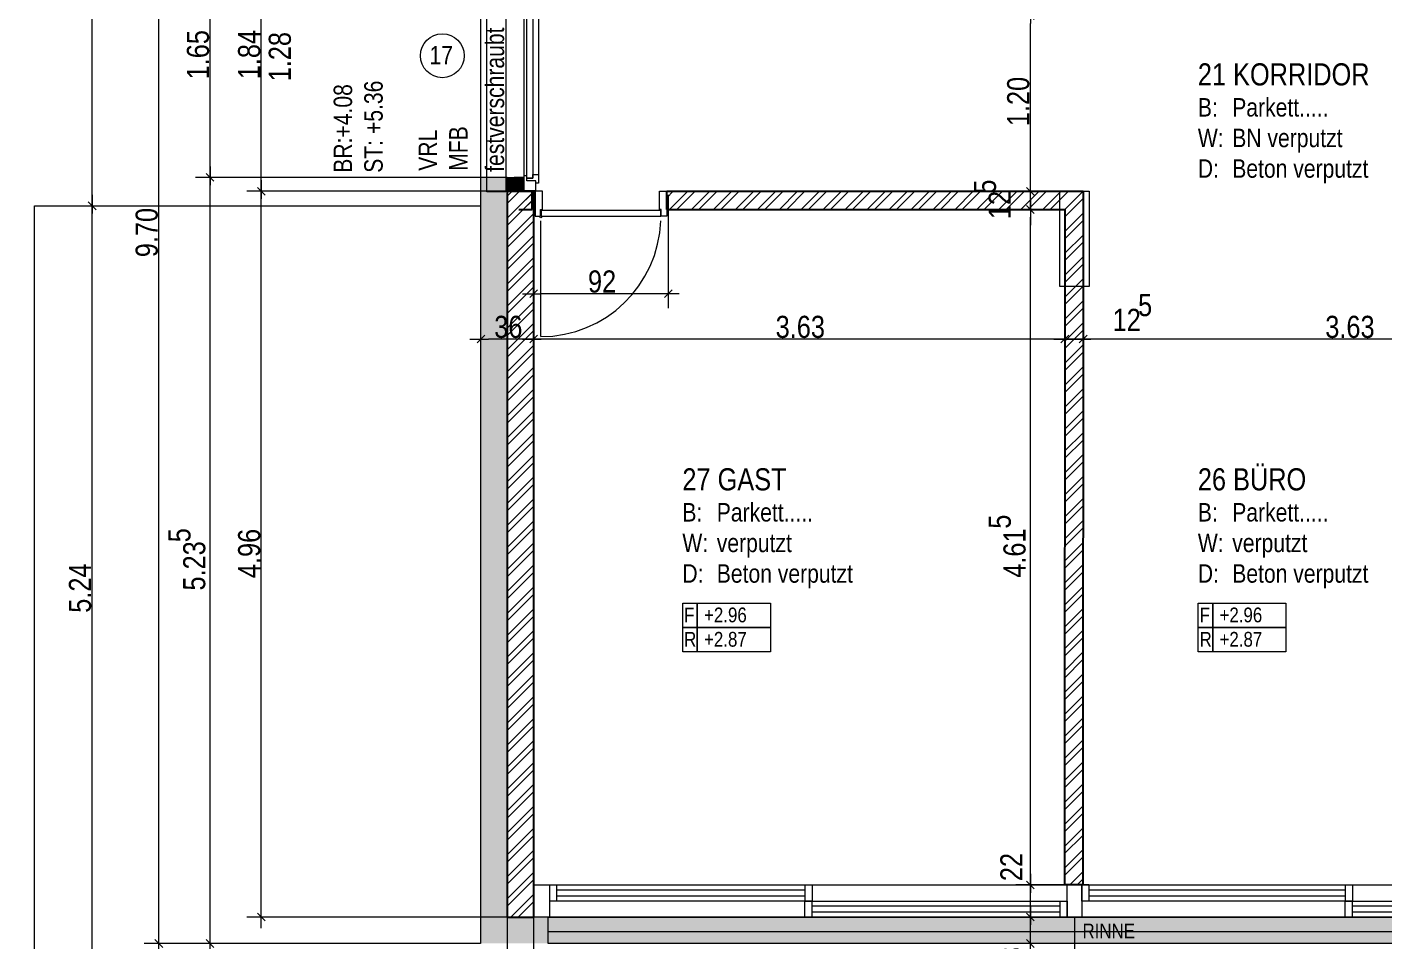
# Model space of a CAD drawing. Extents: x -1649 to 1175, y -800 to 936.
# Drawn here: x -694 to 232, y -345 to 279 of the extents above; entities that cross this region are included whole.
import ezdxf
from ezdxf.lldxf.tags import DXFTag

# ---------------------------------------------------------------- set-up
doc = ezdxf.new("R2010")
doc.units = 0
doc.header["$LTSCALE"] = 5
doc.layers.get('0').update_dxf_attribs({"lineweight": 25})
doc.layers.get('Defpoints').update_dxf_attribs({"lineweight": 25})
for name, color, linetype, lineweight in [('Aufsicht-0.12', 7, 'Continuous', 13), ('Aufsicht-0.13', 7, 'Continuous', 13), ('B Wand-BN', 7, 'Continuous', 25), ('B Wand-Dämmung Polystirol Extr', 7, 'Continuous', 13), ('Bemaßung', 7, 'Continuous', 13), ('Fenster_Türen', 7, 'Continuous', 18), ('Text-Kote', 7, 'Continuous', 18), ('Text-Raumbez', 7, 'Continuous', 18), ('Text-Text', 7, 'Continuous', 13)]:
    doc.layers.add(name, color=color, linetype=linetype, lineweight=lineweight)
doc.styles.add('Arial Narrow', font='ARIALN.TTF')
doc.styles.add('Arial Narrow (bold)', font='ARIALN.TTF')
doc.styles.get("Standard").update_dxf_attribs({"font": 'txt.shx'})
tags = doc.linetypes.add('Ohne Titel-6', pattern=[1.053696, 0.590515, -0.196838, 0.069504, -0.196838]).pattern_tags.tags
tags[10:11] = [DXFTag(74, 4), DXFTag(75, 0), DXFTag(340, '0'), DXFTag(46, 1.0), DXFTag(50, 0.0), DXFTag(44, 0.0), DXFTag(45, 0.0)]
tags[8:9] = [DXFTag(74, 4), DXFTag(75, 0), DXFTag(340, '0'), DXFTag(46, 1.0), DXFTag(50, 0.0), DXFTag(44, 0.0), DXFTag(45, 0.0)]
tags[6:7] = [DXFTag(74, 4), DXFTag(75, 0), DXFTag(340, '0'), DXFTag(46, 1.0), DXFTag(50, 0.0), DXFTag(44, 0.0), DXFTag(45, 0.0)]
tags[4:5] = [DXFTag(74, 4), DXFTag(75, 0), DXFTag(340, '0'), DXFTag(46, 1.0), DXFTag(50, 0.0), DXFTag(44, 0.0), DXFTag(45, 0.0)]
tags = doc.linetypes.add('VW-01 Strichlinie kurz', pattern=[0.393701, 0.19685, -0.19685]).pattern_tags.tags
tags[6:7] = [DXFTag(74, 4), DXFTag(75, 0), DXFTag(340, '0'), DXFTag(46, 1.0), DXFTag(50, 0.0), DXFTag(44, 0.0), DXFTag(45, 0.0)]
tags[4:5] = [DXFTag(74, 4), DXFTag(75, 0), DXFTag(340, '0'), DXFTag(46, 1.0), DXFTag(50, 0.0), DXFTag(44, 0.0), DXFTag(45, 0.0)]
pattern_1 = [(45, (0, 0), (0, 15), []), (45, (3e-16, 5), (0, 15), [])]

# ---------------------------------------------------------------- blocks, each defined once
blk = doc.blocks.new('Blockreferenz-A0I7O8OP98', base_point=(-364.08, 167))
at = {"color": 0, "linetype": 'ByBlock', "lineweight": -2}
for p, q in [((-346.98, 351), (-354.98, 351)), ((-354.98, 350.5), (-346.98, 350.5)), ((-354.98, 340.5), (-354.98, 350.5)), ((-346.98, 344), (-353.08, 344)), ((-353.08, 344), (-353.08, 342)), ((-346.98, 344), (-353.08, 344)), ((-353.08, 344), (-353.08, 340.5)), ((-346.98, 350.5), (-346.98, 344)), ((-344.98, 345.5), (-346.98, 345.5)), ((-346.98, 345.5), (-346.98, 344)), ((-344.98, 339.5), (-344.98, 345.5)), ((-354.98, 341.5), (-364.08, 341.5)), ((-353.08, 340.5), (-354.98, 340.5)), ((-353.08, 342), (-348.98, 342)), ((-353.08, 176), (-353.08, 342)), ((-353.08, 342), (-348.98, 342)), ((-348.98, 342), (-348.98, 176)), ((-348.98, 342), (-348.98, 339.5)), ((-348.98, 339.5), (-344.98, 339.5)), ((-344.98, 340.5), (-344.98, 178.5)), ((-354.98, 176.5), (-361.68, 176.5)), ((-353.08, 177.5), (-354.98, 177.5)), ((-354.98, 177.5), (-354.98, 167.5)), ((-353.08, 174), (-353.08, 177.5)), ((-348.98, 176), (-348.98, 178.5)), ((-348.98, 178.5), (-344.98, 178.5)), ((-344.98, 178.5), (-344.98, 172.5)), ((-354.98, 167.5), (-346.98, 167.5)), ((-346.98, 167), (-354.98, 167)), ((-348.98, 176), (-353.08, 176)), ((-353.08, 174), (-353.08, 176)), ((-353.08, 176), (-348.98, 176)), ((-346.98, 174), (-353.08, 174)), ((-346.98, 174), (-353.08, 174)), ((-346.98, 172.5), (-346.98, 174)), ((-346.98, 167.5), (-346.98, 174)), ((-344.98, 172.5), (-346.98, 172.5))]:
    blk.add_line(p, q, dxfattribs=at)
at = {"color": 0, "linetype": 'ByBlock', "lineweight": 5}
blk.add_line((-354.98, 341.5), (-354.98, 177.5), dxfattribs=at)
blk = doc.blocks.new('Blockreferenz-A0I7O8OT98', base_point=(-348.42, 67.66))
at = {"color": 0, "linetype": 'ByBlock', "lineweight": -2}
for p, q in [((-347.42, 167), (-347.42, 150)), ((-342.42, 167), (-347.42, 167)), ((-342.42, 154.5), (-342.42, 167)), ((-262.42, 154.5), (-262.42, 167)), ((-262.42, 167), (-257.42, 167)), ((-257.42, 167), (-257.42, 150)), ((-348.42, 164.5), (-348.42, 152.5)), ((-256.42, 164.5), (-256.42, 152.5)), ((-347.42, 150), (-343.62, 150)), ((-343.62, 150), (-343.62, 154.5)), ((-343.62, 154.5), (-342.42, 154.5)), ((-343.27, 153.9), (-343.27, 150)), ((-261.57, 153.9), (-343.27, 153.9)), ((-343.27, 150), (-261.57, 150)), ((-261.22, 154.5), (-262.42, 154.5)), ((-261.57, 150), (-261.57, 153.9)), ((-261.22, 150), (-261.22, 154.5)), ((-257.42, 150), (-261.22, 150)), ((-343.45, 67.66), (-343.45, 146.8))]:
    blk.add_line(p, q, dxfattribs=at)
blk.add_circle((-343.45, 149.65), 0.75, dxfattribs=at)
blk.add_ellipse((-343.45, 149.65), major_axis=(0, -81.99), ratio=1, start_param=0, end_param=1.536031, dxfattribs=at)
blk = doc.blocks.new('Blockreferenz-A0I7O8OV98', base_point=(-348.42, -329))
at = {"color": 0, "linetype": 'ByBlock', "lineweight": -2}
for p, q in [((-348.42, -307), (765.58, -307)), ((-348.42, -329), (-348.42, -307)), ((-337.42, -307), (754.58, -307)), ((-337.42, -329), (-337.42, -307)), ((-337.42, -307), (-158.17, -307)), ((-337.42, -318), (-337.42, -307)), ((-332.42, -307), (-163.17, -307)), ((-332.42, -318), (-332.42, -307)), ((-332.42, -310.3), (-163.17, -310.3)), ((-332.42, -314.7), (-332.42, -310.3)), ((-163.17, -314.7), (-332.42, -314.7)), ((-163.17, -307), (-163.17, -318)), ((-163.17, -310.3), (-163.17, -314.7)), ((-158.17, -307), (-158.17, -318)), ((16.08, -307), (26.08, -307)), ((16.08, -329), (16.08, -307)), ((26.08, -307), (26.08, -329)), ((26.08, -307), (211.08, -307)), ((26.08, -318), (26.08, -307)), ((31.08, -307), (206.08, -307)), ((31.08, -318), (31.08, -307)), ((31.08, -310.3), (206.08, -310.3)), ((31.08, -314.7), (31.08, -310.3)), ((206.08, -314.7), (31.08, -314.7)), ((206.08, -307), (206.08, -318)), ((206.08, -310.3), (206.08, -314.7)), ((211.08, -307), (211.08, -318)), ((-158.17, -318), (-337.42, -318)), ((-163.17, -318), (-332.42, -318)), ((-163.17, -318), (16.08, -318)), ((-163.17, -329), (-163.17, -318)), ((-158.17, -318), (11.08, -318)), ((-158.17, -329), (-158.17, -318)), ((-158.17, -321.3), (11.08, -321.3)), ((-158.17, -325.7), (-158.17, -321.3)), ((11.08, -318), (11.08, -329)), ((11.08, -321.3), (11.08, -325.7)), ((16.08, -318), (16.08, -329)), ((211.08, -318), (26.08, -318)), ((206.08, -318), (31.08, -318)), ((206.08, -318), (391.08, -318)), ((206.08, -329), (206.08, -318)), ((211.08, -318), (386.08, -318)), ((211.08, -329), (211.08, -318)), ((211.08, -321.3), (386.08, -321.3)), ((211.08, -325.7), (211.08, -321.3)), ((765.58, -329), (-348.42, -329)), ((754.58, -329), (-337.42, -329)), ((16.08, -329), (-163.17, -329)), ((11.08, -325.7), (-158.17, -325.7)), ((11.08, -329), (-158.17, -329)), ((26.08, -329), (16.08, -329)), ((391.08, -329), (206.08, -329)), ((386.08, -325.7), (211.08, -325.7)), ((386.08, -329), (211.08, -329))]:
    blk.add_line(p, q, dxfattribs=at)
blk = doc.blocks.new('DWGOBJEKT-A0I7O8OX98', base_point=(-412.04, -498.03))
at = {"color": 0, "linetype": 'ByBlock', "lineweight": -2}
for p, q in [((-366.42, -329.2), (-366.42, -498.03)), ((-384.42, -383.2), (-384.42, -498.03)), ((-391.92, -488.03), (-379.12, -488.03)), ((-371.72, -488.03), (-379.12, -488.03)), ((-358.92, -488.03), (-371.72, -488.03))]:
    blk.add_line(p, q, dxfattribs=at)
at = {"color": 0, "linetype": 'ByBlock', "lineweight": 20}
for p, q in [((-387.07, -490.68), (-381.77, -485.38)), ((-363.77, -485.38), (-369.07, -490.68))]:
    blk.add_line(p, q, dxfattribs=at)
at = {"layer": 'Defpoints', "color": 0, "linetype": 'ByBlock'}
for p, q in [((-366.42, -329), (-366.42, -329)), ((-384.42, -383), (-384.42, -383)), ((-384.42, -488.03), (-384.42, -488.03))]:
    blk.add_line(p, q, dxfattribs=at)
at = {"color": 0, "linetype": 'ByBlock', "lineweight": -2, "insert": (-412.04, -467.86), "char_height": 15.1102, "attachment_point": 1}
blk.add_mtext('{\\fArial Narrow;18}', dxfattribs=at)
blk = doc.blocks.new('DWGOBJEKT-A0I7O8OZ98', base_point=(-373.92, -498.03))
at = {"color": 0, "linetype": 'ByBlock', "lineweight": -2}
for p, q in [((-366.42, -329.2), (-366.42, -498.03)), ((-348.42, -329.2), (-348.42, -498.03)), ((-373.92, -488.03), (-361.12, -488.03)), ((-353.72, -488.03), (-361.12, -488.03)), ((-340.92, -488.03), (-353.72, -488.03))]:
    blk.add_line(p, q, dxfattribs=at)
at = {"color": 0, "linetype": 'ByBlock', "lineweight": 20}
for p, q in [((-369.07, -490.68), (-363.77, -485.38)), ((-345.77, -485.38), (-351.07, -490.68))]:
    blk.add_line(p, q, dxfattribs=at)
at = {"layer": 'Defpoints', "color": 0, "linetype": 'ByBlock'}
for p, q in [((-366.42, -329), (-366.42, -329)), ((-348.42, -329), (-348.42, -329)), ((-366.42, -488.03), (-366.42, -488.03))]:
    blk.add_line(p, q, dxfattribs=at)
at = {"color": 0, "linetype": 'ByBlock', "lineweight": -2, "insert": (-365.73, -472.14), "char_height": 15.1102, "attachment_point": 1}
blk.add_mtext('{\\fArial Narrow;18}', dxfattribs=at)
blk = doc.blocks.new('DWGOBJEKT-A0I7O8P198', base_point=(-355.92, -498.03))
at = {"color": 0, "linetype": 'ByBlock', "lineweight": -2}
for p, q in [((-348.42, -329.2), (-348.42, -498.03)), ((21.08, -329.2), (21.08, -498.03)), ((-355.92, -488.03), (-343.12, -488.03)), ((15.78, -488.03), (-343.12, -488.03)), ((28.58, -488.03), (15.78, -488.03))]:
    blk.add_line(p, q, dxfattribs=at)
at = {"color": 0, "linetype": 'ByBlock', "lineweight": 20}
for p, q in [((-351.07, -490.68), (-345.77, -485.38)), ((23.73, -485.38), (18.43, -490.68))]:
    blk.add_line(p, q, dxfattribs=at)
at = {"layer": 'Defpoints', "color": 0, "linetype": 'ByBlock'}
for p, q in [((-348.42, -329), (-348.42, -329)), ((21.08, -329), (21.08, -329)), ((-348.42, -488.03), (-348.42, -488.03))]:
    blk.add_line(p, q, dxfattribs=at)
at = {"color": 0, "linetype": 'ByBlock', "lineweight": -2, "char_height": 15.1102, "attachment_point": 1}
for s, insert in [('{\\fArial Narrow;5}', (-151.28, -459.55)), ('{\\fArial Narrow;3.69}', (-184.27, -469.62))]:
    blk.add_mtext(s, dxfattribs=dict(at, insert=insert))
blk = doc.blocks.new('DWGOBJEKT-A0I7O8P398', base_point=(13.58, -498.03))
at = {"color": 0, "linetype": 'ByBlock', "lineweight": -2}
for p, q in [((396.08, -309.2), (396.08, -498.03)), ((21.08, -329.2), (21.08, -498.03)), ((13.58, -488.03), (26.38, -488.03)), ((390.78, -488.03), (26.38, -488.03)), ((403.58, -488.03), (390.78, -488.03))]:
    blk.add_line(p, q, dxfattribs=at)
at = {"color": 0, "linetype": 'ByBlock', "lineweight": 20}
for p, q in [((18.43, -490.68), (23.73, -485.38)), ((398.73, -485.38), (393.43, -490.68))]:
    blk.add_line(p, q, dxfattribs=at)
at = {"layer": 'Defpoints', "color": 0, "linetype": 'ByBlock'}
for p, q in [((396.08, -309), (396.08, -309)), ((21.08, -329), (21.08, -329)), ((21.08, -488.03), (21.08, -488.03))]:
    blk.add_line(p, q, dxfattribs=at)
at = {"color": 0, "linetype": 'ByBlock', "lineweight": -2, "insert": (192.44, -472.14), "char_height": 15.1102, "attachment_point": 1}
blk.add_mtext('{\\fArial Narrow;3.75}', dxfattribs=at)
blk = doc.blocks.new('Blockreferenz-A0I7O8RF98', base_point=(-425.75, 244.58))
at = {"color": 0, "linetype": 'ByBlock', "lineweight": -2}
blk.add_circle((-410.75, 259.58), 15, dxfattribs=at)
at = {"layer": 'Text-Text', "color": 0, "linetype": 'ByBlock', "insert": (-419.54, 266.27), "char_height": 12.5918, "attachment_point": 1}
blk.add_mtext('{\\fArial Narrow;17}', dxfattribs=at)
blk = doc.blocks.new('DWGOBJEKT-A0I7O8RH98', base_point=(-620.31, -354.5))
at = {"color": 0, "linetype": 'ByBlock', "lineweight": -2}
for p, q in [((-604.42, 630.5), (-604.42, 617.7)), ((-384.62, 623), (-614.42, 623)), ((-604.42, -341.7), (-604.42, 617.7)), ((-604.42, -354.5), (-604.42, -341.7)), ((-384.62, -347), (-614.42, -347))]:
    blk.add_line(p, q, dxfattribs=at)
at = {"color": 0, "linetype": 'ByBlock', "lineweight": 20}
for p, q in [((-607.07, 625.65), (-601.77, 620.35)), ((-601.77, -349.65), (-607.07, -344.35))]:
    blk.add_line(p, q, dxfattribs=at)
at = {"layer": 'Defpoints', "color": 0, "linetype": 'ByBlock'}
for p, q in [((-604.42, 623), (-604.42, 623)), ((-384.42, 623), (-384.42, 623)), ((-384.42, -347), (-384.42, -347))]:
    blk.add_line(p, q, dxfattribs=at)
at = {"color": 0, "linetype": 'ByBlock', "lineweight": -2, "insert": (-620.31, 121.91), "char_height": 15.1102, "attachment_point": 1, "rotation": 90}
blk.add_mtext('{\\fArial Narrow;9.70}', dxfattribs=at)
blk = doc.blocks.new('DWGOBJEKT-A0I7O8RL98', base_point=(-585.31, 169))
at = {"color": 0, "linetype": 'ByBlock', "lineweight": 20}
for p, q in [((-572.07, 344.16), (-566.77, 338.85)), ((-566.77, 173.85), (-572.07, 179.16))]:
    blk.add_line(p, q, dxfattribs=at)
at = {"color": 0, "linetype": 'ByBlock', "lineweight": -2}
for p, q in [((-569.42, 349), (-569.42, 336.2)), ((-384.62, 341.5), (-579.42, 341.5)), ((-569.42, 181.8), (-569.42, 336.2)), ((-384.62, 176.5), (-579.42, 176.5)), ((-569.42, 169), (-569.42, 181.8))]:
    blk.add_line(p, q, dxfattribs=at)
at = {"layer": 'Defpoints', "color": 0, "linetype": 'ByBlock'}
for p, q in [((-569.42, 341.5), (-569.42, 341.5)), ((-384.42, 341.5), (-384.42, 341.5)), ((-384.42, 176.5), (-384.42, 176.5))]:
    blk.add_line(p, q, dxfattribs=at)
at = {"color": 0, "linetype": 'ByBlock', "lineweight": -2, "insert": (-585.31, 243.44), "char_height": 15.1102, "attachment_point": 1, "rotation": 90}
blk.add_mtext('{\\fArial Narrow;1.65}', dxfattribs=at)
blk = doc.blocks.new('DWGOBJEKT-A0I7O8RN98', base_point=(-597.9, -354.5))
at = {"color": 0, "linetype": 'ByBlock', "lineweight": -2}
for p, q in [((-384.62, 176.5), (-579.42, 176.5)), ((-569.42, 184), (-569.42, 171.2)), ((-569.42, -341.7), (-569.42, 171.2)), ((-569.42, -354.5), (-569.42, -341.7)), ((-384.62, -347), (-579.42, -347))]:
    blk.add_line(p, q, dxfattribs=at)
at = {"color": 0, "linetype": 'ByBlock', "lineweight": 20}
for p, q in [((-572.07, 179.16), (-566.77, 173.85)), ((-566.77, -349.65), (-572.07, -344.35))]:
    blk.add_line(p, q, dxfattribs=at)
at = {"layer": 'Defpoints', "color": 0, "linetype": 'ByBlock'}
for p, q in [((-569.42, 176.5), (-569.42, 176.5)), ((-384.42, 176.5), (-384.42, 176.5)), ((-384.42, -347), (-384.42, -347))]:
    blk.add_line(p, q, dxfattribs=at)
at = {"color": 0, "linetype": 'ByBlock', "lineweight": -2, "char_height": 15.1102, "attachment_point": 1, "rotation": 90}
for s, insert in [('{\\fArial Narrow;5}', (-597.9, -72.85)), ('{\\fArial Narrow;5.23}', (-587.83, -105.85))]:
    blk.add_mtext(s, dxfattribs=dict(at, insert=insert))
blk = doc.blocks.new('DWGOBJEKT-A0I7O8RP98', base_point=(-391.92, 43))
at = {"color": 0, "linetype": 'ByBlock', "lineweight": -2}
for p, q in [((-384.42, 45.83), (-384.42, 76)), ((-348.42, 43.2), (-348.42, 76)), ((-391.92, 66), (-379.12, 66)), ((-353.72, 66), (-379.12, 66)), ((-340.92, 66), (-353.72, 66))]:
    blk.add_line(p, q, dxfattribs=at)
at = {"color": 0, "linetype": 'ByBlock', "lineweight": 20}
for p, q in [((-387.07, 63.35), (-381.77, 68.65)), ((-345.77, 68.65), (-351.07, 63.35))]:
    blk.add_line(p, q, dxfattribs=at)
at = {"layer": 'Defpoints', "color": 0, "linetype": 'ByBlock'}
for p, q in [((-384.42, 66), (-384.42, 66)), ((-384.42, 45.63), (-384.42, 45.63)), ((-348.42, 43), (-348.42, 43))]:
    blk.add_line(p, q, dxfattribs=at)
at = {"color": 0, "linetype": 'ByBlock', "lineweight": -2, "insert": (-375.29, 81.89), "char_height": 15.1102, "attachment_point": 1}
blk.add_mtext('{\\fArial Narrow;36}', dxfattribs=at)
blk = doc.blocks.new('DWGOBJEKT-A0I7O8RR98', base_point=(-355.92, 19))
at = {"color": 0, "linetype": 'ByBlock', "lineweight": -2}
for p, q in [((-348.42, 43.2), (-348.42, 76)), ((14.55, 19.2), (14.55, 76)), ((-355.92, 66), (-343.12, 66)), ((9.25, 66), (-343.12, 66)), ((22.05, 66), (9.25, 66))]:
    blk.add_line(p, q, dxfattribs=at)
at = {"color": 0, "linetype": 'ByBlock', "lineweight": 20}
for p, q in [((-351.07, 63.35), (-345.77, 68.65)), ((17.21, 68.65), (11.9, 63.35))]:
    blk.add_line(p, q, dxfattribs=at)
at = {"layer": 'Defpoints', "color": 0, "linetype": 'ByBlock'}
for p, q in [((-348.42, 66), (-348.42, 66)), ((-348.42, 43), (-348.42, 43)), ((14.55, 19), (14.55, 19))]:
    blk.add_line(p, q, dxfattribs=at)
at = {"color": 0, "linetype": 'ByBlock', "lineweight": -2, "insert": (-183.03, 81.89), "char_height": 15.1102, "attachment_point": 1}
blk.add_mtext('{\\fArial Narrow;3.63}', dxfattribs=at)
blk = doc.blocks.new('DWGOBJEKT-A0I7O8RT98', base_point=(7.05, 19))
at = {"color": 0, "linetype": 'ByBlock', "lineweight": -2}
for p, q in [((14.55, 19.2), (14.55, 76)), ((27.06, 33.2), (27.06, 76)), ((7.05, 66), (19.86, 66)), ((21.76, 66), (19.86, 66)), ((34.56, 66), (21.76, 66))]:
    blk.add_line(p, q, dxfattribs=at)
at = {"color": 0, "linetype": 'ByBlock', "lineweight": 20}
for p, q in [((11.9, 63.35), (17.21, 68.65)), ((29.71, 68.65), (24.41, 63.35))]:
    blk.add_line(p, q, dxfattribs=at)
at = {"layer": 'Defpoints', "color": 0, "linetype": 'ByBlock'}
for p, q in [((14.55, 66), (14.55, 66)), ((27.06, 33), (27.06, 33)), ((14.55, 19), (14.55, 19))]:
    blk.add_line(p, q, dxfattribs=at)
at = {"color": 0, "linetype": 'ByBlock', "lineweight": -2, "char_height": 15.1102, "attachment_point": 1}
for s, insert in [('{\\fArial Narrow;5}', (64.6, 96.74)), ('{\\fArial Narrow;12}', (47.19, 86.66))]:
    blk.add_mtext(s, dxfattribs=dict(at, insert=insert))
blk = doc.blocks.new('DWGOBJEKT-A0I7O8RV98', base_point=(19.56, -60.8))
at = {"color": 0, "linetype": 'ByBlock', "lineweight": -2}
for p, q in [((27.06, 33.2), (27.06, 76)), ((390.08, -60.6), (390.08, 76)), ((19.56, 66), (32.36, 66)), ((384.78, 66), (32.36, 66)), ((397.58, 66), (384.78, 66))]:
    blk.add_line(p, q, dxfattribs=at)
at = {"color": 0, "linetype": 'ByBlock', "lineweight": 20}
for p, q in [((24.41, 63.35), (29.71, 68.65)), ((392.73, 68.65), (387.43, 63.35))]:
    blk.add_line(p, q, dxfattribs=at)
at = {"layer": 'Defpoints', "color": 0, "linetype": 'ByBlock'}
for p, q in [((27.06, 66), (27.06, 66)), ((27.06, 33), (27.06, 33)), ((390.08, -60.8), (390.08, -60.8))]:
    blk.add_line(p, q, dxfattribs=at)
at = {"color": 0, "linetype": 'ByBlock', "lineweight": -2, "insert": (192.48, 81.89), "char_height": 15.1102, "attachment_point": 1}
blk.add_mtext('{\\fArial Narrow;3.63}', dxfattribs=at)
blk = doc.blocks.new('DWGOBJEKT-A0I7O8S798', base_point=(-355.92, 87))
at = {"color": 0, "linetype": 'ByBlock', "lineweight": -2}
for p, q in [((-256.42, 152.3), (-256.42, 87)), ((-348.42, 104.8), (-348.42, 87)), ((-355.92, 97), (-343.12, 97)), ((-261.72, 97), (-343.12, 97)), ((-248.92, 97), (-261.72, 97))]:
    blk.add_line(p, q, dxfattribs=at)
at = {"color": 0, "linetype": 'ByBlock', "lineweight": 20}
for p, q in [((-351.07, 94.35), (-345.77, 99.65)), ((-253.77, 99.65), (-259.07, 94.35))]:
    blk.add_line(p, q, dxfattribs=at)
at = {"layer": 'Defpoints', "color": 0, "linetype": 'ByBlock'}
for p, q in [((-256.42, 152.5), (-256.42, 152.5)), ((-348.42, 105), (-348.42, 105)), ((-348.42, 97), (-348.42, 97))]:
    blk.add_line(p, q, dxfattribs=at)
at = {"color": 0, "linetype": 'ByBlock', "lineweight": -2, "insert": (-311.25, 112.89), "char_height": 15.1102, "attachment_point": 1}
blk.add_mtext('{\\fArial Narrow;92}', dxfattribs=at)
blk = doc.blocks.new('DWGOBJEKT-A0I7O8UH98', base_point=(-51.42, 159.5))
at = {"color": 0, "linetype": 'ByBlock', "lineweight": 20}
for p, q in [((-11.65, 289.65), (-6.35, 284.35)), ((-6.35, 164.35), (-11.65, 169.65))]:
    blk.add_line(p, q, dxfattribs=at)
at = {"color": 0, "linetype": 'ByBlock', "lineweight": -2}
for p, q in [((-9, 294.5), (-9, 281.7)), ((-51.22, 287), (1, 287)), ((-9, 172.3), (-9, 281.7)), ((13, 167), (-19, 167)), ((-9, 159.5), (-9, 172.3))]:
    blk.add_line(p, q, dxfattribs=at)
at = {"layer": 'Defpoints', "color": 0, "linetype": 'ByBlock'}
for p, q in [((-51.42, 287), (-51.42, 287)), ((-9, 287), (-9, 287)), ((13.2, 167), (13.2, 167))]:
    blk.add_line(p, q, dxfattribs=at)
at = {"color": 0, "linetype": 'ByBlock', "lineweight": -2, "insert": (-24.89, 211.48), "char_height": 15.1102, "attachment_point": 1, "rotation": 90}
blk.add_mtext('{\\fArial Narrow;1.20}', dxfattribs=at)
blk = doc.blocks.new('DWGOBJEKT-A0I7O8UJ98', base_point=(-47.6, 143.9))
at = {"color": 0, "linetype": 'ByBlock', "lineweight": -2}
for p, q in [((-9, 172.3), (-9, 177.6)), ((13, 167), (-19, 167)), ((-9, 159.5), (-9, 172.3)), ((-9, 154.5), (-9, 167)), ((-9, 162), (-9, 149.2)), ((13.37, 154.5), (-19, 154.5)), ((-9, 149.2), (-9, 143.9))]:
    blk.add_line(p, q, dxfattribs=at)
at = {"color": 0, "linetype": 'ByBlock', "lineweight": 20}
for p, q in [((-6.35, 164.35), (-11.65, 169.65)), ((-11.65, 157.15), (-6.35, 151.85))]:
    blk.add_line(p, q, dxfattribs=at)
at = {"layer": 'Defpoints', "color": 0, "linetype": 'ByBlock'}
for p, q in [((-9, 167), (-9, 167)), ((13.2, 167), (13.2, 167)), ((13.57, 154.5), (13.57, 154.5))]:
    blk.add_line(p, q, dxfattribs=at)
at = {"color": 0, "linetype": 'ByBlock', "lineweight": -2, "char_height": 15.1102, "attachment_point": 1, "rotation": 90}
for s, insert in [('{\\fArial Narrow;5}', (-47.6, 165.35)), ('{\\fArial Narrow;12}', (-37.53, 147.94))]:
    blk.add_mtext(s, dxfattribs=dict(at, insert=insert))
blk = doc.blocks.new('DWGOBJEKT-A0I7O8UL98', base_point=(-37.48, -314.5))
at = {"color": 0, "linetype": 'ByBlock', "lineweight": -2}
for p, q in [((-9, 162), (-9, 149.2)), ((13.37, 154.5), (-19, 154.5)), ((-9, -301.7), (-9, 149.2)), ((-9, -314.5), (-9, -301.7)), ((30.88, -307), (-19, -307))]:
    blk.add_line(p, q, dxfattribs=at)
at = {"color": 0, "linetype": 'ByBlock', "lineweight": 20}
for p, q in [((-11.65, 157.15), (-6.35, 151.85)), ((-6.35, -309.65), (-11.65, -304.35))]:
    blk.add_line(p, q, dxfattribs=at)
at = {"layer": 'Defpoints', "color": 0, "linetype": 'ByBlock'}
for p, q in [((-9, 154.5), (-9, 154.5)), ((13.57, 154.5), (13.57, 154.5)), ((31.08, -307), (31.08, -307))]:
    blk.add_line(p, q, dxfattribs=at)
at = {"color": 0, "linetype": 'ByBlock', "lineweight": -2, "char_height": 15.1102, "attachment_point": 1, "rotation": 90}
for s, insert in [('{\\fArial Narrow;5}', (-37.48, -63.6)), ('{\\fArial Narrow;4.61}', (-27.41, -97.11))]:
    blk.add_mtext(s, dxfattribs=dict(at, insert=insert))
blk = doc.blocks.new('DWGOBJEKT-A0I7O8UN98', base_point=(-29.54, -336.5))
at = {"color": 0, "linetype": 'ByBlock', "lineweight": 20}
for p, q in [((-11.65, -304.35), (-6.35, -309.65)), ((-6.35, -331.65), (-11.65, -326.35))]:
    blk.add_line(p, q, dxfattribs=at)
at = {"color": 0, "linetype": 'ByBlock', "lineweight": -2}
for p, q in [((-9, -299.5), (-9, -312.3)), ((30.88, -307), (-19, -307)), ((-9, -323.7), (-9, -312.3)), ((-9, -336.5), (-9, -323.7)), ((25.88, -329), (-19, -329))]:
    blk.add_line(p, q, dxfattribs=at)
at = {"layer": 'Defpoints', "color": 0, "linetype": 'ByBlock'}
for p, q in [((-9, -307), (-9, -307)), ((31.08, -307), (31.08, -307)), ((26.08, -329), (26.08, -329))]:
    blk.add_line(p, q, dxfattribs=at)
at = {"color": 0, "linetype": 'ByBlock', "lineweight": -2, "insert": (-29.54, -304.42), "char_height": 15.1102, "attachment_point": 1, "rotation": 90}
blk.add_mtext('{\\fArial Narrow;22}', dxfattribs=at)
blk = doc.blocks.new('DWGOBJEKT-A0I7O8UP98', base_point=(-29.66, -368.81))
at = {"color": 0, "linetype": 'ByBlock', "lineweight": -2}
for p, q in [((-9, -321.5), (-9, -334.3)), ((25.88, -329), (-19, -329)), ((-9, -341.7), (-9, -334.3)), ((-9, -354.5), (-9, -341.7)), ((20.88, -347), (-19, -347))]:
    blk.add_line(p, q, dxfattribs=at)
at = {"color": 0, "linetype": 'ByBlock', "lineweight": 20}
for p, q in [((-11.65, -326.35), (-6.35, -331.65)), ((-6.35, -349.65), (-11.65, -344.35))]:
    blk.add_line(p, q, dxfattribs=at)
at = {"layer": 'Defpoints', "color": 0, "linetype": 'ByBlock'}
for p, q in [((-9, -329), (-9, -329)), ((26.08, -329), (26.08, -329)), ((21.08, -347), (21.08, -347))]:
    blk.add_line(p, q, dxfattribs=at)
at = {"color": 0, "linetype": 'ByBlock', "lineweight": -2, "insert": (-29.66, -368.81), "char_height": 15.1102, "attachment_point": 1, "rotation": 90}
blk.add_mtext('{\\fArial Narrow;18}', dxfattribs=at)
blk = doc.blocks.new('DWGOBJEKT-A0I7O8XZ98', base_point=(-550.31, 159.5))
at = {"color": 0, "linetype": 'ByBlock', "lineweight": 20}
for p, q in [((-537.07, 353.65), (-531.77, 348.35)), ((-531.77, 164.35), (-537.07, 169.65))]:
    blk.add_line(p, q, dxfattribs=at)
at = {"color": 0, "linetype": 'ByBlock', "lineweight": -2}
for p, q in [((-534.42, 358.5), (-534.42, 345.7)), ((-364.87, 351), (-544.42, 351)), ((-534.42, 172.3), (-534.42, 345.7)), ((-362.12, 167), (-544.42, 167)), ((-534.42, 159.5), (-534.42, 172.3))]:
    blk.add_line(p, q, dxfattribs=at)
at = {"layer": 'Defpoints', "color": 0, "linetype": 'ByBlock'}
for p, q in [((-534.42, 351), (-534.42, 351)), ((-364.67, 351), (-364.67, 351)), ((-361.92, 167), (-361.92, 167))]:
    blk.add_line(p, q, dxfattribs=at)
at = {"color": 0, "linetype": 'ByBlock', "lineweight": -2, "insert": (-550.31, 243.51), "char_height": 15.1102, "attachment_point": 1, "rotation": 90}
blk.add_mtext('{\\fArial Narrow;1.84}', dxfattribs=at)
blk = doc.blocks.new('DWGOBJEKT-A0I7O8Y198', base_point=(-550.31, -336.5))
at = {"color": 0, "linetype": 'ByBlock', "lineweight": -2}
for p, q in [((-362.12, 167), (-544.42, 167)), ((-534.42, 174.5), (-534.42, 161.7)), ((-534.42, -323.7), (-534.42, 161.7)), ((-534.42, -336.5), (-534.42, -323.7)), ((-366.62, -329), (-544.42, -329))]:
    blk.add_line(p, q, dxfattribs=at)
at = {"color": 0, "linetype": 'ByBlock', "lineweight": 20}
for p, q in [((-537.07, 169.65), (-531.77, 164.35)), ((-531.77, -331.65), (-537.07, -326.35))]:
    blk.add_line(p, q, dxfattribs=at)
at = {"layer": 'Defpoints', "color": 0, "linetype": 'ByBlock'}
for p, q in [((-534.42, 167), (-534.42, 167)), ((-361.92, 167), (-361.92, 167)), ((-366.42, -329), (-366.42, -329))]:
    blk.add_line(p, q, dxfattribs=at)
at = {"color": 0, "linetype": 'ByBlock', "lineweight": -2, "insert": (-550.31, -97.35), "char_height": 15.1102, "attachment_point": 1, "rotation": 90}
blk.add_mtext('{\\fArial Narrow;4.96}', dxfattribs=at)
blk = doc.blocks.new('DWGOBJEKT-A0I7O8YB98', base_point=(-684.42, 149.5))
at = {"color": 0, "linetype": 'ByBlock', "lineweight": -2}
for p, q in [((-650, 630.5), (-650, 617.7)), ((-649.8, 623), (-640, 623)), ((-650, 162.3), (-650, 617.7)), ((-650, 149.5), (-650, 162.3)), ((-684.22, 157), (-640, 157))]:
    blk.add_line(p, q, dxfattribs=at)
at = {"color": 0, "linetype": 'ByBlock', "lineweight": 20}
for p, q in [((-652.65, 625.65), (-647.35, 620.35)), ((-647.35, 154.35), (-652.65, 159.65))]:
    blk.add_line(p, q, dxfattribs=at)
at = {"layer": 'Defpoints', "color": 0, "linetype": 'ByBlock'}
for p, q in [((-650, 623), (-650, 623)), ((-650, 623), (-650, 623)), ((-684.42, 157), (-684.42, 157))]:
    blk.add_line(p, q, dxfattribs=at)
at = {"color": 0, "linetype": 'ByBlock', "lineweight": -2, "insert": (-665.89, 373.65), "char_height": 15.1102, "attachment_point": 1, "rotation": 90}
blk.add_mtext('{\\fArial Narrow;4.66}', dxfattribs=at)
blk = doc.blocks.new('DWGOBJEKT-A0I7O8YD98', base_point=(-684.42, -374.45))
at = {"color": 0, "linetype": 'ByBlock', "lineweight": 20}
for p, q in [((-652.65, 159.65), (-647.35, 154.35)), ((-647.35, -369.6), (-652.65, -364.3))]:
    blk.add_line(p, q, dxfattribs=at)
at = {"color": 0, "linetype": 'ByBlock', "lineweight": -2}
for p, q in [((-650, 164.5), (-650, 151.7)), ((-684.22, 157), (-640, 157)), ((-650, -361.65), (-650, 151.7)), ((-684.22, -366.95), (-640, -366.95)), ((-650, -374.45), (-650, -361.65))]:
    blk.add_line(p, q, dxfattribs=at)
at = {"layer": 'Defpoints', "color": 0, "linetype": 'ByBlock'}
for p, q in [((-684.42, 157), (-684.42, 157)), ((-650, 157), (-650, 157)), ((-684.42, -366.95), (-684.42, -366.95))]:
    blk.add_line(p, q, dxfattribs=at)
at = {"color": 0, "linetype": 'ByBlock', "lineweight": -2, "insert": (-665.89, -121.04), "char_height": 15.1102, "attachment_point": 1, "rotation": 90}
blk.add_mtext('{\\fArial Narrow;5.24}', dxfattribs=at)

msp = doc.modelspace()

# ---------------------------------------------------------------- hatches: boundary and pattern name
at = {"layer": 'B Wand-BN', "linetype": 'Continuous', "lineweight": 9}
h = msp.add_hatch(dxfattribs=at)
h.set_pattern_fill('BN', style=0, pattern_type=2)
h.set_pattern_definition(pattern_1)
h.paths.add_polyline_path([(-366.48, 167), (-348.48, 167), (-348.48, -329), (-366.48, -329)])
h = msp.add_hatch(dxfattribs=at)
h.set_pattern_fill('BN', style=0, pattern_type=2)
h.set_pattern_definition(pattern_1)
h.paths.add_polyline_path([(-358.48, 154.5), (-358.48, 167), (-349.48, 167), (-349.48, 154.5)])
h = msp.add_hatch(dxfattribs=at)
h.set_pattern_fill('BN', style=0, pattern_type=2)
h.set_pattern_definition(pattern_1)
h.paths.add_polyline_path([(-257.48, 154.5), (-257.48, 167), (27.11, 167), (14.6, 154.5)])
h = msp.add_hatch(dxfattribs=at)
h.set_pattern_fill('BN', style=0, pattern_type=2)
h.set_pattern_definition(pattern_1)
h.paths.add_polyline_path([(14.6, 154.5), (27.11, 167), (26.85, -307), (14.35, -307)])
at = {"layer": 'B Wand-Dämmung Polystirol Extr', "linetype": 'Continuous', "lineweight": 0, "true_color": 0xa6caf0}
msp.add_hatch(color=151, dxfattribs=at).paths.add_polyline_path([(-366.42, 176.5), (-354.98, 176.5), (-354.98, 167), (-366.42, 167)])

# ---------------------------------------------------------------- linework, layer by layer
at = {"layer": 'Aufsicht-0.12'}
msp.add_lwpolyline([(-338.42, -329), (755.58, -329), (755.58, -339), (-338.42, -339)], close=True, dxfattribs=at)
at = {"layer": 'Aufsicht-0.13', "linetype": 'Continuous'}
msp.add_lwpolyline([(-722.42, 623), (-722.42, 623), (-1469.42, 623), (-1469.42, -361.95), (-689.42, -361.95), (-689.42, 157), (-384.42, 157), (-384.42, 623)], close=True, dxfattribs=at)
at = {"layer": 'Aufsicht-0.13', "linetype": 'VW-01 Strichlinie kurz'}
msp.add_lwpolyline([(11.08, 167), (31.08, 167), (31.08, 102), (11.08, 102)], close=True, dxfattribs=at)
at = {"layer": 'B Wand-BN'}
for p, q in [((-366.48, 167), (-366.48, -329)), ((-366.48, 167), (-348.48, 167)), ((-358.48, 167), (-349.48, 167)), ((-349.48, 154.5), (-349.48, 167)), ((-348.48, 167), (-348.48, -329)), ((-257.48, 167), (27.11, 167)), ((-257.48, 154.5), (-257.48, 167)), ((27.11, 167), (26.85, -307)), ((-358.48, 154.5), (-349.48, 154.5)), ((-257.48, 154.5), (14.6, 154.5)), ((14.6, 154.5), (14.35, -307)), ((26.85, -307), (14.35, -307)), ((-366.48, -329), (-348.48, -329))]:
    msp.add_line(p, q, dxfattribs=at)
at = {"layer": 'B Wand-Dämmung Polystirol Extr'}
for p, q in [((-366.42, 176.5), (-384.42, 176.5)), ((-384.42, -347), (-384.42, 176.5)), ((-366.42, -329), (-366.42, 176.5)), ((783.58, -329), (-366.42, -329))]:
    msp.add_line(p, q, dxfattribs=at)
msp.add_lwpolyline([(-366.42, 176.5), (-354.98, 176.5), (-354.98, 167), (-366.42, 167)], close=True, dxfattribs=at)
at = {"layer": 'B Wand-Dämmung Polystirol Extr', "color": 151, "true_color": 0xa6caf0}
for points in [[(-366.42, -329), (-384.42, -347), (-366.42, 176.5), (-384.42, 176.5)], [(783.58, -329), (801.58, -347), (-366.42, -329), (-384.42, -347)]]:
    msp.add_solid(points, dxfattribs=at)
at = {"layer": 'Fenster_Türen', "linetype": 'Ohne Titel-6'}
msp.add_lwpolyline([(-380.42, 351.5), (-367.42, 351.5), (-367.42, 166.5), (-380.42, 166.5)], close=True, dxfattribs=at)
at = {"layer": 'Fenster_Türen'}
msp.add_lwpolyline([(-338.42, -329), (755.58, -329), (755.58, -347), (-338.42, -347)], close=True, dxfattribs=at)
at = {"layer": 'Text-Kote'}
for points in [[(-246.56, -114.43), (-236.56, -114.43), (-236.56, -131.08), (-246.56, -131.08)], [(-236.56, -114.43), (-186.56, -114.43), (-186.56, -131.08), (-236.56, -131.08)], [(105.61, -114.43), (115.61, -114.43), (115.61, -131.08), (105.61, -131.08)], [(115.61, -114.43), (165.61, -114.43), (165.61, -131.08), (115.61, -131.08)], [(-246.56, -131.08), (-236.56, -131.08), (-236.56, -147.74), (-246.56, -147.74)], [(-236.56, -131.08), (-186.56, -131.08), (-186.56, -147.74), (-236.56, -147.74)], [(105.61, -131.08), (115.61, -131.08), (115.61, -147.74), (105.61, -147.74)], [(115.61, -131.08), (165.61, -131.08), (165.61, -147.74), (115.61, -147.74)]]:
    msp.add_lwpolyline(points, close=True, dxfattribs=at)

# ---------------------------------------------------------------- block references
at = {"layer": 'Bemaßung'}
for name, p in [('DWGOBJEKT-A0I7O8YB98', (-684.42, 149.5)), ('DWGOBJEKT-A0I7O8RH98', (-620.31, -354.5)), ('DWGOBJEKT-A0I7O8XZ98', (-550.31, 159.5)), ('DWGOBJEKT-A0I7O8RL98', (-585.31, 169)), ('DWGOBJEKT-A0I7O8UH98', (-51.42, 159.5)), ('DWGOBJEKT-A0I7O8RN98', (-597.9, -354.5)), ('DWGOBJEKT-A0I7O8UJ98', (-47.6, 143.9)), ('DWGOBJEKT-A0I7O8Y198', (-550.31, -336.5)), ('DWGOBJEKT-A0I7O8YD98', (-684.42, -374.45)), ('DWGOBJEKT-A0I7O8UL98', (-37.48, -314.5)), ('DWGOBJEKT-A0I7O8S798', (-355.92, 87)), ('DWGOBJEKT-A0I7O8RT98', (7.05, 19)), ('DWGOBJEKT-A0I7O8RP98', (-391.92, 43)), ('DWGOBJEKT-A0I7O8RR98', (-355.92, 19)), ('DWGOBJEKT-A0I7O8RV98', (19.56, -60.8)), ('DWGOBJEKT-A0I7O8UN98', (-29.54, -336.5)), ('DWGOBJEKT-A0I7O8P398', (13.58, -498.03)), ('DWGOBJEKT-A0I7O8UP98', (-29.66, -368.81)), ('DWGOBJEKT-A0I7O8OX98', (-412.04, -498.03)), ('DWGOBJEKT-A0I7O8OZ98', (-373.92, -498.03)), ('DWGOBJEKT-A0I7O8P198', (-355.92, -498.03))]:
    msp.add_blockref(name, p, dxfattribs=at)
at = {"layer": 'Fenster_Türen', "color": 7}
for name, p in [('Blockreferenz-A0I7O8OP98', (-364.08, 167)), ('Blockreferenz-A0I7O8RF98', (-425.75, 244.58)), ('Blockreferenz-A0I7O8OT98', (-348.42, 67.66)), ('Blockreferenz-A0I7O8OV98', (-348.42, -329))]:
    msp.add_blockref(name, p, dxfattribs=at)

# ---------------------------------------------------------------- texts
at = {"layer": 'Aufsicht-0.13', "attachment_point": 1, "line_spacing_factor": 0.978887, "style": 'Arial Narrow (bold)'}
for s, insert, char_height in [('21 KORRIDOR', (105.41, 254.42), 15.1102), ('27 GAST', (-246.76, -22.3), 15.11), ('26 BÜRO', (105.41, -22.3), 15.11)]:
    msp.add_mtext(s, dxfattribs=dict(at, insert=insert, char_height=char_height))
at = {"layer": 'Bemaßung', "insert": (-529.35, 242.11), "char_height": 15.11, "attachment_point": 1, "rotation": 90, "line_spacing_factor": 0.995764, "style": 'Arial Narrow'}
msp.add_mtext('1.28', dxfattribs=at)
at = {"layer": 'Text-Kote', "attachment_point": 1, "line_spacing_factor": 0.995764, "style": 'Arial Narrow'}
for s, insert, char_height in [('F', (-245.58, -117.48), 10.07), ('+2.96', (-231.96, -117.48), 10.073), ('F', (106.6, -117.48), 10.07), ('+2.96', (120.22, -117.48), 10.073), ('R', (-245.58, -134.13), 10.07), ('+2.87', (-231.96, -134.13), 10.073), ('R', (106.6, -134.13), 10.07), ('+2.87', (120.22, -134.13), 10.073)]:
    msp.add_mtext(s, dxfattribs=dict(at, insert=insert, char_height=char_height))
at = {"layer": 'Text-Raumbez', "color": 7, "insert": (-485, 179.63), "char_height": 12.592, "attachment_point": 1, "rotation": 90, "line_spacing_factor": 0.995764, "style": 'Arial Narrow'}
msp.add_mtext('BR:+4.08\\PST: +5.36', dxfattribs=at)
at = {"layer": 'Text-Raumbez', "attachment_point": 1, "line_spacing_factor": 0.995764, "style": 'Arial Narrow'}
for s, insert, char_height in [('B:\\PW:\\PD:', (105.41, 230.63), 12.592), ('Parkett.....\\PBN verputzt\\PBeton verputzt', (128.91, 230.63), 12.5918), ('B:\\PW:\\PD:', (-246.76, -46.09), 12.592), ('Parkett.....\\Pverputzt\\PBeton verputzt', (-223.26, -46.09), 12.5918), ('B:\\PW:\\PD:', (105.41, -46.09), 12.592), ('Parkett.....\\Pverputzt\\PBeton verputzt', (128.91, -46.09), 12.5918)]:
    msp.add_mtext(s, dxfattribs=dict(at, insert=insert, char_height=char_height))
at = {"layer": 'Text-Text', "attachment_point": 1, "rotation": 90, "line_spacing_factor": 0.995764, "style": 'Arial Narrow'}
for s, insert, char_height in [('festverschraubt', (-381.16, 180.26), 12.5918), ('VRL\\PMFB', (-427, 180.96), 12.592)]:
    msp.add_mtext(s, dxfattribs=dict(at, insert=insert, char_height=char_height))
at = {"layer": 'Text-Text', "insert": (26.6, -333.44), "char_height": 10.073, "attachment_point": 1, "line_spacing_factor": 0.995764, "style": 'Arial Narrow'}
msp.add_mtext('RINNE', dxfattribs=at)

doc.saveas('drawing.dxf')
